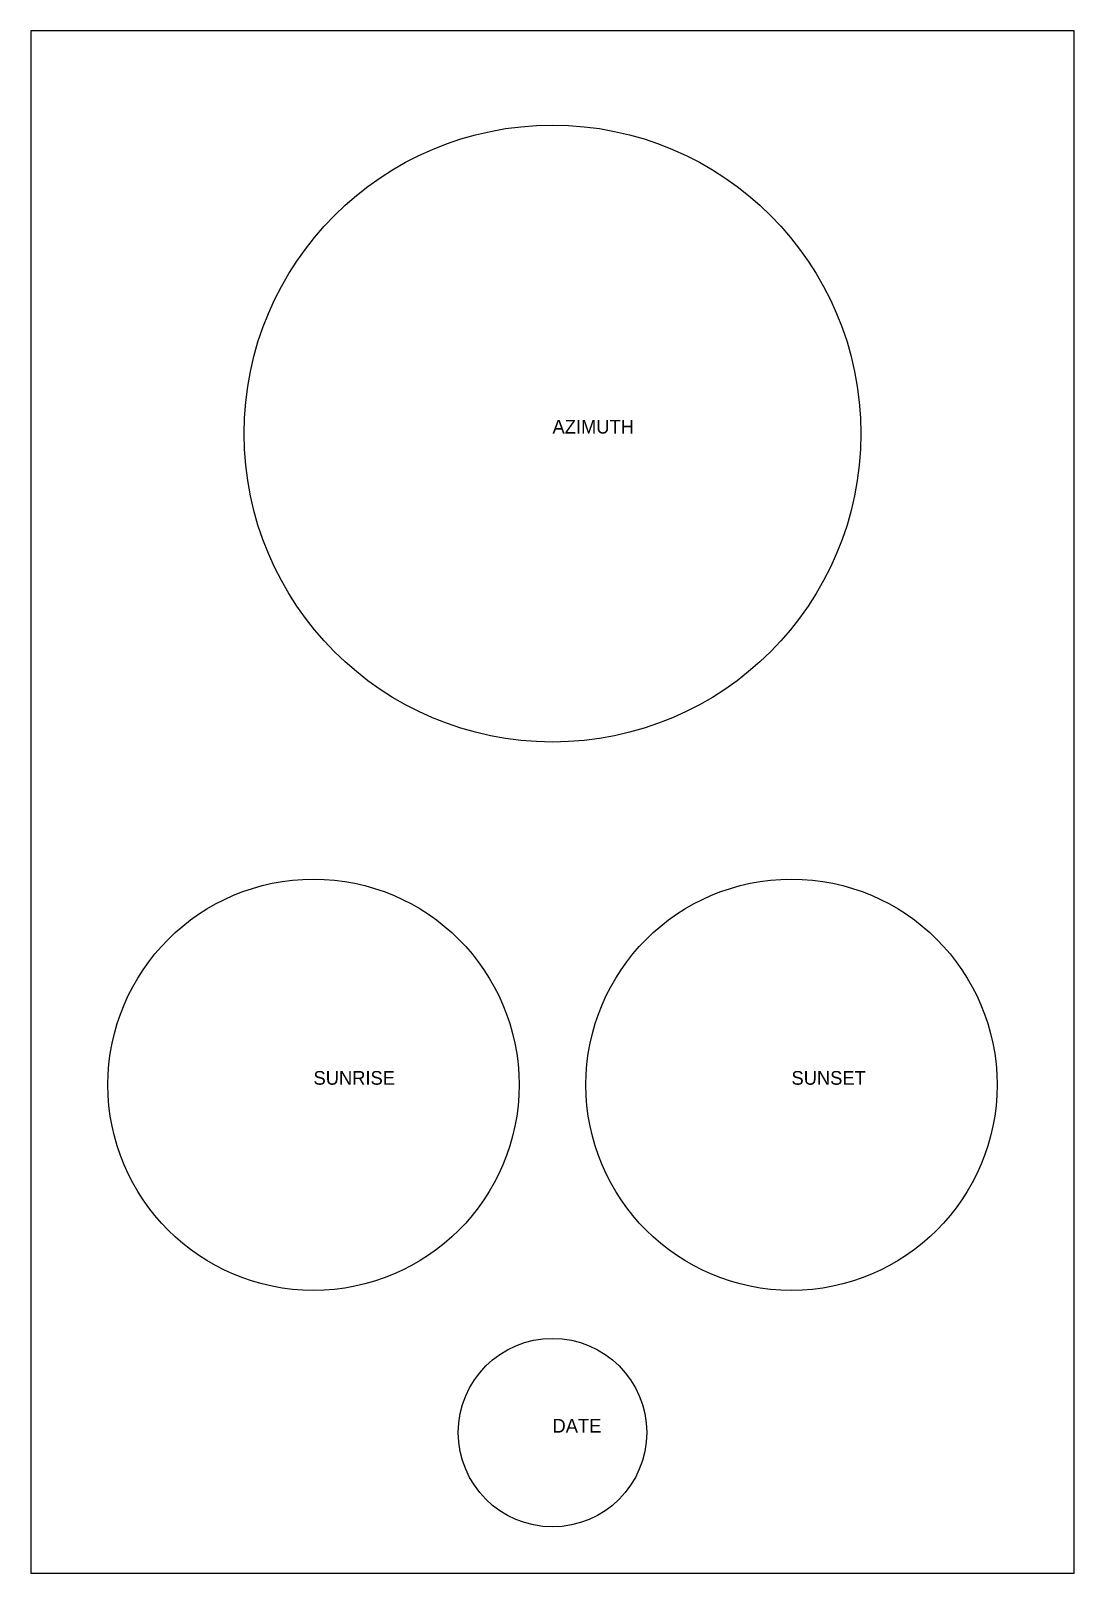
# Model space of a CAD drawing. Header units: millimetres. Extents: x 0 to 609, y 0 to 900.
import ezdxf

# ---------------------------------------------------------------- set-up
doc = ezdxf.new("R2010")
doc.units = ezdxf.units.MM

msp = doc.modelspace()

# ---------------------------------------------------------------- linework, layer by layer
at = {"layer": 'DIAL'}
for centre, radius in [((304.5, 665), 180), ((165, 285), 120), ((444, 285), 120), ((304.5, 82), 55)]:
    msp.add_circle(centre, radius, dxfattribs=at)
at = {"layer": 'ENVELOPE'}
msp.add_lwpolyline([(0, 0), (609, 0), (609, 900), (0, 900)], close=True, dxfattribs=at)

# ---------------------------------------------------------------- texts
at = {"layer": 'TEXT'}
for s, p in [('AZIMUTH', (304.5, 665)), ('SUNRISE', (165, 285)), ('SUNSET', (444, 285)), ('DATE', (304.5, 82))]:
    msp.add_text(s, height=8, dxfattribs=at).set_placement(p)

doc.saveas('drawing.dxf')
